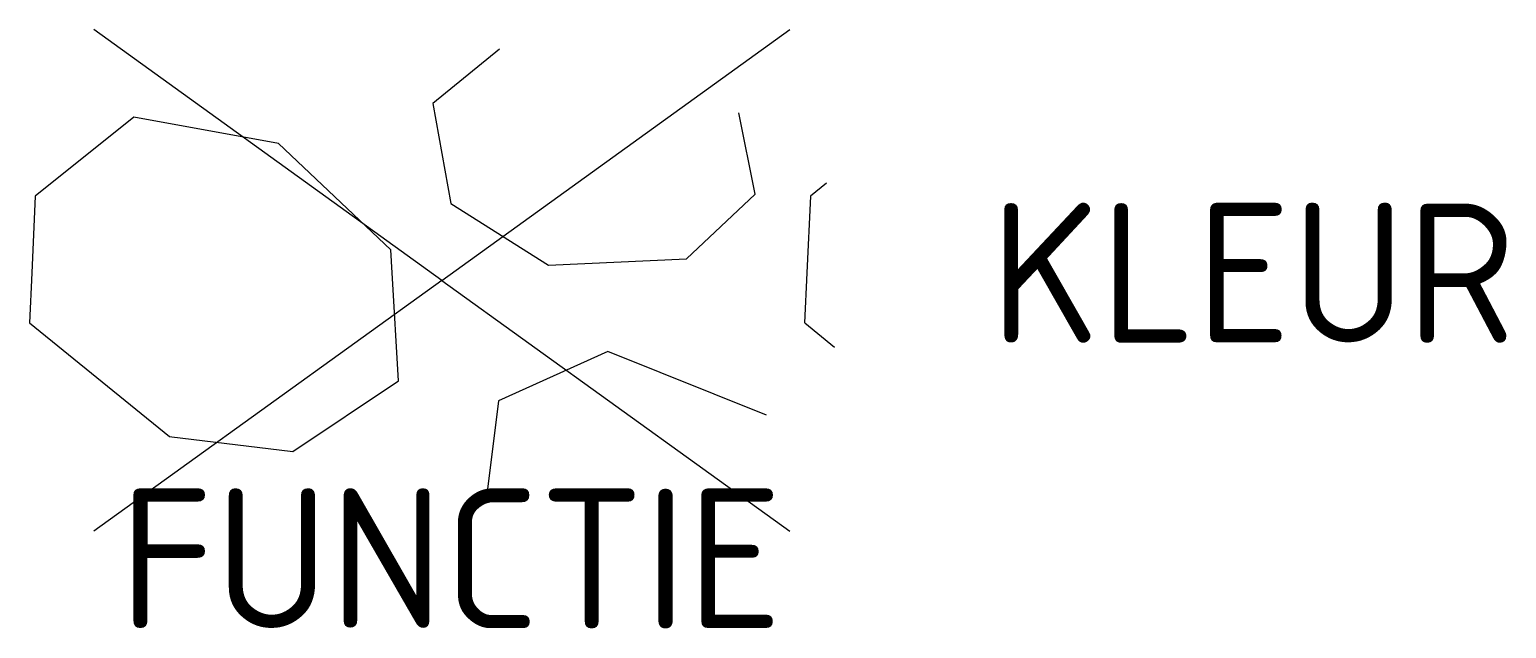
# Model space of a CAD drawing. Extents: x -5.1 to 14, y -4.6 to 3.1.
import ezdxf
from ezdxf.enums import TextEntityAlignment as Align

# ---------------------------------------------------------------- set-up
doc = ezdxf.new("R2010")
doc.units = 0
doc.styles.add('NLCS-ISO', font='NLCS-ISO.ttf')

msp = doc.modelspace()

# ---------------------------------------------------------------- linework, layer by layer
for p, q in [((0.227, -0.096), (-4.262, 3.136)), ((0.227, -0.096), (4.717, 3.136)), ((0.973, 2.885), (0.111, 2.184)), ((0.111, 2.184), (0.345, 0.896)), ((-3.747, 2.006), (-5.017, 0.99)), ((-1.879, 1.666), (-3.746, 2.006)), ((4.269, 1.016), (4.06, 2.061)), ((-0.43, 0.297), (-1.879, 1.666)), ((5.191, 1.156), (4.983, 0.99)), ((-5.018, 0.989), (-5.063, 0)), ((3.385, 0.181), (4.269, 1.016)), ((4.983, 0.989), (4.938, 0)), ((0.345, 0.896), (1.605, 0.1)), ((-0.412, 0), (-0.43, 0.297)), ((1.605, 0.1), (3.384, 0.181)), ((-5.062, 0), (-5.092, -0.644)), ((0.227, -0.096), (-4.262, -3.329)), ((-0.331, -1.39), (-0.412, 0)), ((0.227, -0.096), (4.717, -3.329)), ((4.938, 0), (4.908, -0.644)), ((-5.092, -0.644), (-3.288, -2.109)), ((4.909, -0.644), (5.294, -0.957)), ((2.371, -1.014), (0.96, -1.649)), ((4.417, -1.833), (2.371, -1.014)), ((-1.696, -2.3), (-0.33, -1.39)), ((0.96, -1.649), (0.8, -2.923)), ((-3.289, -2.109), (-1.696, -2.3))]:
    msp.add_line(p, q)

# ---------------------------------------------------------------- texts
at = {"style": 'NLCS-ISO'}
msp.add_attdef('KLEUR', text='', height=1.8, dxfattribs=at).set_placement((7.3, 0), align=Align.MIDDLE_LEFT)
at = {"style": 'NLCS-ISO', "flags": 1}
msp.add_attdef('FUNCTIE', text='', height=1.8, dxfattribs=at).set_placement((0.343, -3.681), align=Align.MIDDLE_CENTER)

doc.saveas('drawing.dxf')
